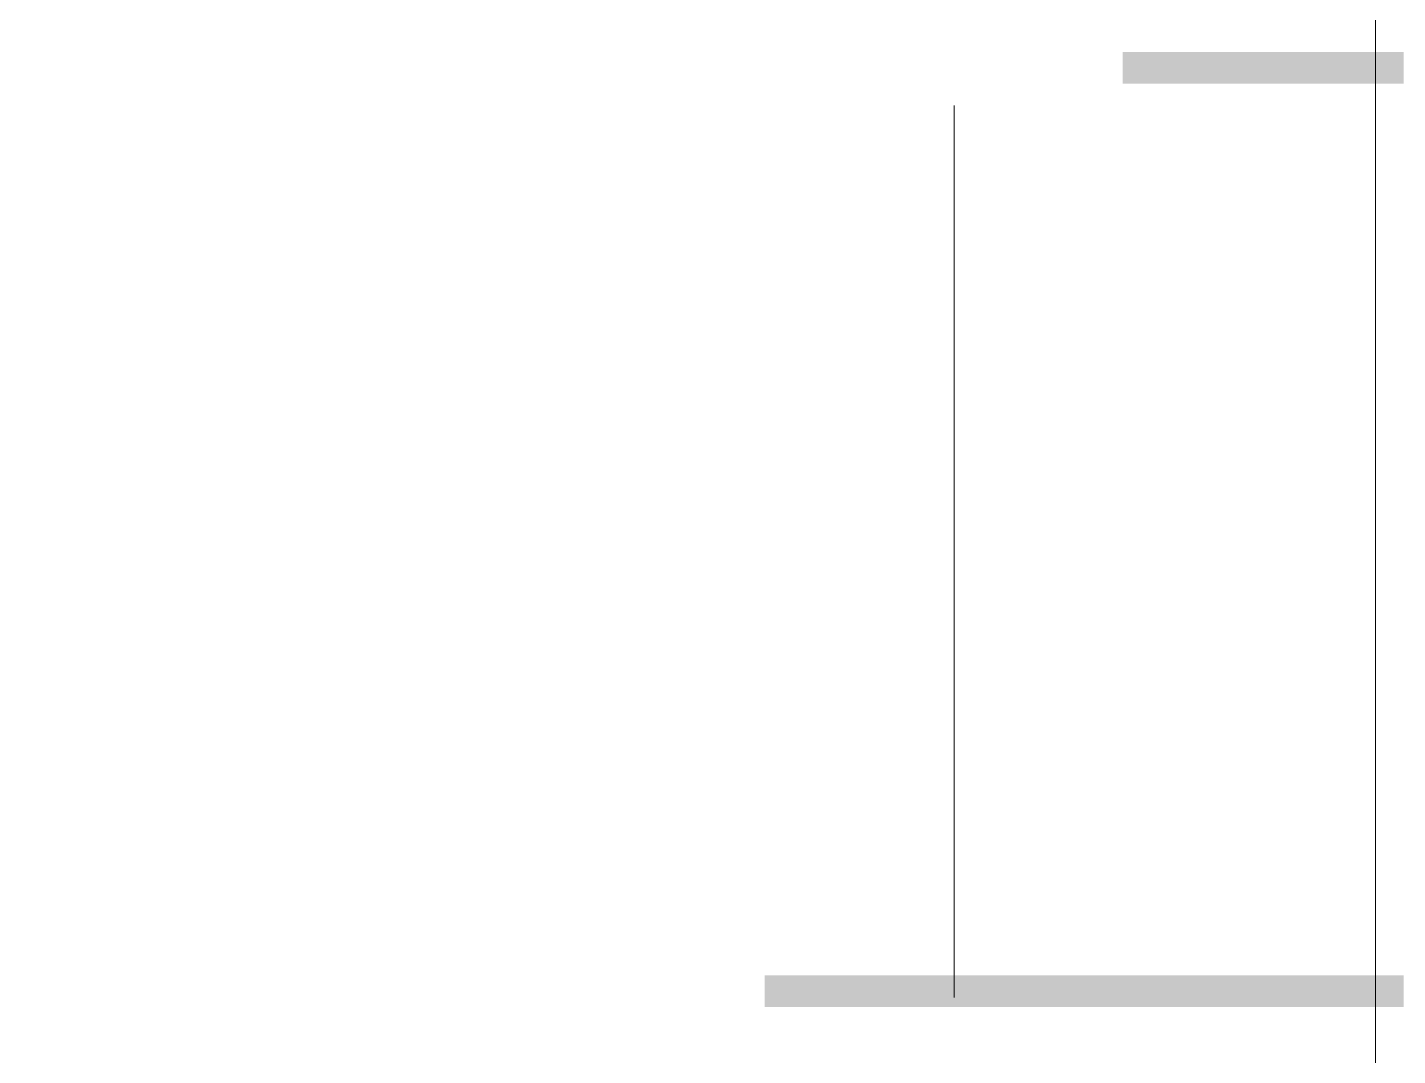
# Model space of a CAD drawing. Header units: millimetres. Extents: x -213547 to 415037, y -3642 to 106956.
# Drawn here: x 73605 to 75556, y 88547 to 90011 of the extents above; entities that cross this region are included whole.
import ezdxf

# ---------------------------------------------------------------- set-up
doc = ezdxf.new("R2010")
doc.units = ezdxf.units.MM
doc.linetypes.add('Осевая', pattern=[6350, 1270, -952.5, 3175, -952.5])
doc.layers.add('A-FLOR', color=7, linetype='Continuous', lineweight=9)
doc.layers.add('Оси-2', color=7, linetype='Осевая', lineweight=9)
doc.layers.add('A-FLOR-PATT-1', color=7, linetype='Continuous', lineweight=9, true_color=0xeef6ff, transparency=0.5)

# ---------------------------------------------------------------- blocks, each defined once
blk = doc.blocks.new('1floor')
at = {"layer": 'A-FLOR-PATT-1'}
h = blk.add_hatch(color=256, dxfattribs=at)
h.paths.add_polyline_path([(75460, 9430), (75500, 9430), (75500, 9475), (75460, 9475)])
h.paths.add_polyline_path([(75480, 10745), (75500, 10745), (75500, 10790), (75460, 10790), (75460, 10745), (75470, 10745)])
h.paths.add_polyline_path([(82707, 11600), (82714, 11600), (82714, 11635), (82711.3, 11635), (82711.3, 11622.4), (82707, 11622.4)])
h.paths.add_polyline_path([(82714, 13015), (82714, 13050), (82707, 13050), (82707, 13022.4), (82711.3, 13022.4), (82711.3, 13015)])
h = blk.add_hatch(color=256, dxfattribs=at)
h.paths.add_polyline_path([(58220, 7920), (58220, 8808), (58180, 8808), (58180, 7920)])
h.paths.add_polyline_path([(59435, 7920), (59475, 7920), (59475, 8313), (59435, 8313), (59435, 7923.6)])
h.paths.add_polyline_path([(40675, 7920), (40675, 8260.7), (40665, 8258.6), (40665, 7920)])
h.paths.add_polyline_path([(39420, 7920), (39420, 8800), (39450, 8800), (39450, 8808), (39410, 8808), (39410, 7920)])
h.paths.add_polyline_path([(38520, 8020), (38537, 8020), (38537, 8065), (38520, 8065)])
h.paths.add_polyline_path([(40665, 8308.8), (40705, 8313), (40665, 8313)])
h.paths.add_polyline_path([(49535, 8309.7), (49575, 8313), (49535, 8313)])
h.paths.add_polyline_path([(48320, 8797.7), (48320, 8808), (48280, 8808), (48280, 8800)])
h.paths.add_polyline_path([(74966.5, 9430), (75460, 9430), (75460, 9475), (74590, 9475), (74590, 9430), (74600.3, 9430)])
h.paths.add_polyline_path([(38520, 10010), (38536.2, 10010), (38536.2, 10055), (38520, 10055)])
h.paths.add_polyline_path([(75316.1, 10745), (75460, 10745), (75460, 10790), (75100, 10790), (75100, 10745)])
at = {"layer": 'A-FLOR'}
blk.add_line((75460, 10880), (75460, 7920), dxfattribs=at)
at = {"layer": 'Оси-2'}
blk.add_line((74860, 3093.7), (74860, 22398.1), dxfattribs=at)

msp = doc.modelspace()

# ---------------------------------------------------------------- block references
msp.add_blockref('1floor', (64.7, 79186.1))

doc.saveas('drawing.dxf')
